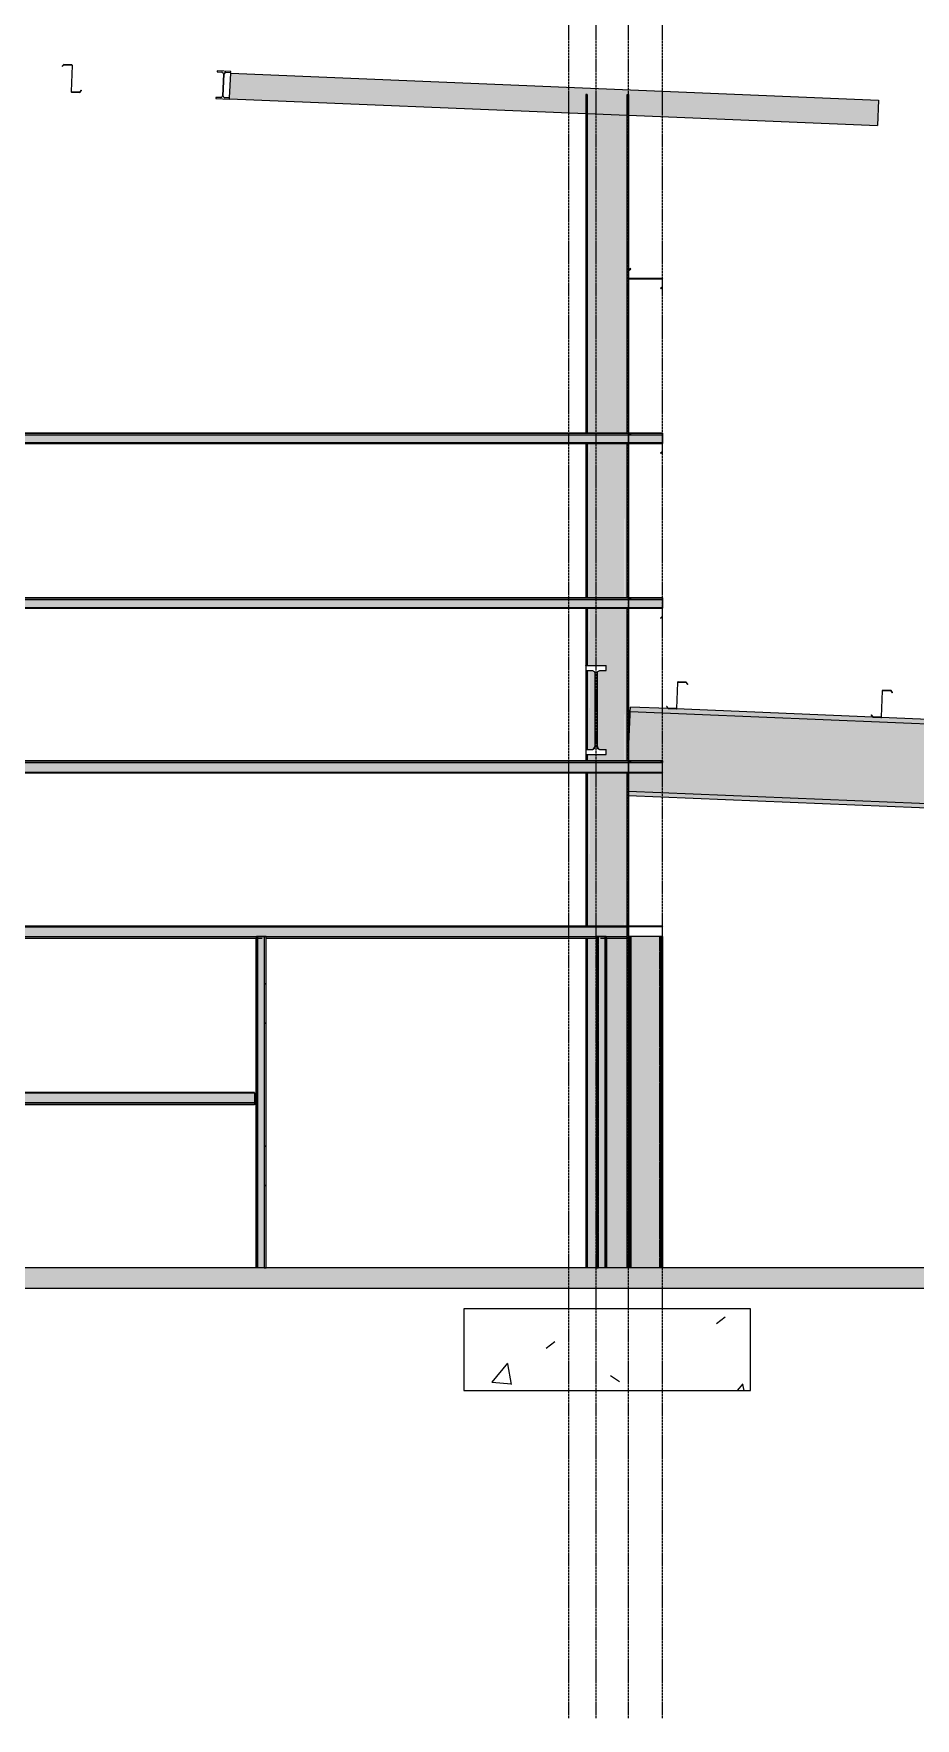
# Model space of a CAD drawing. Header units: inches. Extents: x 21954 to 47768, y -132 to 769.
# Drawn here: x 43680.7 to 43938.8, y -132 to 361.5 of the extents above; entities that cross this region are included whole.
import ezdxf

# ---------------------------------------------------------------- set-up
doc = ezdxf.new("R2010")
doc.units = ezdxf.units.IN
doc.header["$MEASUREMENT"] = 0
doc.linetypes.add('Grid Line 1_2_', pattern=[0.875, 0.5, -0.125, 0.125, -0.125])
doc.linetypes.add('Hidden 1_8_', pattern=[0.1875, 0.125, -0.0625])
for name, color, linetype, lineweight in [('C-BLDG-PADS', 91, 'Continuous', 9), ('S-BEAM', 12, 'Continuous', 9), ('S-COLS', 52, 'Continuous', 9), ('S-FNDN', 32, 'Continuous', 9), ('S-GRID', 1, 'Continuous', 9)]:
    doc.layers.add(name, color=color, linetype=linetype, lineweight=lineweight)
pattern_1 = [(50, (22044.686, 94.936), (68.8574, -6.02404), [7.2, -79.2]), (355, (22044.686, 94.936), (-13.3201, 72.2107), [5.76, -63.36]), (100.451, (22050.424, 94.434), (55.53753, 66.1862), [6.119, -67.31]), (46.184, (22044.69, 114.14), (102.45503, -15.8907), [10.8, -118.8]), (96.636, (22053.22, 112.81), (89.72737, 93.51553), [9.179, -100.964]), (351.184, (22044.69, 114.14), (89.72835, 93.5149), [8.64, -95.04]), (21, (22054.286, 109.336), (57.30352, -38.65147), [7.2, -79.2]), (326, (22054.286, 109.336), (23.35842, 69.61462), [5.76, -63.36]), (71.451, (22059.06, 106.115), (80.66193, 30.96264), [6.119, -67.31]), (37.5, (22044.686, 94.936), (1.167627, 31.957773), [3.168, -59.424, 3.168, -61.152, -63.6]), (37.5, (22044.686, 94.936), (1.167627, 31.957773), [-126.912, 3.168, -60.432]), (7.5, (22044.686, 94.936), (25.2549, 37.86335), [3.168, -33.504, 3.168, -57.984, -24.24]), (7.5, (22044.686, 94.936), (25.2549, 37.86335), [-97.824, 3.168, -21.072]), (327.5, (22023.278, 94.936), (51.247365, -2.165292), [3.168, -20.832, 3.168, -71.712, -99.36]), (327.5, (22023.278, 94.936), (51.247365, -2.165292), [-98.88, 3.168, -96.192]), (317.5, (22013.68, 94.936), (55.98627, 9.60998), [3.168, -28.032, 3.168, -46.56, -70.56]), (317.5, (22013.68, 94.936), (55.98627, 9.60998), [-80.928, 3.168, -67.392])]
pattern_2 = [(45, (22044.686, 94.936), (-23.75879, 23.75879), []), (45, (22044.686, 130.936), (-23.75879, 23.75879), [])]

# ---------------------------------------------------------------- blocks, each defined once
blk = doc.blocks.new('Struct_Sports Complex_2015_rvt-5-Structural - Elevation - West - Fieldhouse')
at = {"layer": 'S-FNDN'}
h = blk.add_hatch(dxfattribs=at)
h.set_pattern_fill('FP_8', color=256, style=0, pattern_type=2)
h.set_pattern_definition(pattern_1)
h.paths.add_polyline_path([(22375.46, -36), (22395.3, -36), (22395.3, -12), (22311.3, -12), (22311.3, -36), (22336.73, -36)], flags=0)
at = {"layer": 'S-FNDN', "color": 7, "lineweight": 25}
for p, q in [((22395.3, -12), (22311.3, -12)), ((22311.3, -12), (22311.3, -36)), ((22395.3, -36), (22395.3, -12)), ((22311.3, -36), (22395.3, -36))]:
    blk.add_line(p, q, dxfattribs=at)
blk = doc.blocks.new('W-Wide Flange - 8_ WIDE-1169091-Structural - Elevation - West - Fieldhouse')
at = {"layer": 'S-BEAM'}
h = blk.add_hatch(dxfattribs=at)
h.set_pattern_fill('FP_7', color=256, style=0, pattern_type=2)
h.set_pattern_definition(pattern_2)
h.paths.add_polyline_path([(22353.05, 150.34), (22353.05, 151.71), (22350.93, 151.79), (22350.62, 152.04), (22350.45, 152.4), (22350.43, 152.6), (22350.52, 174.5), (22350.76, 174.81), (22351.12, 174.98), (22351.32, 175.01), (22353.05, 175.01), (22353.05, 176.37), (22347.05, 176.37), (22347.05, 175.01), (22349.17, 174.92), (22349.48, 174.67), (22349.66, 174.31), (22349.68, 174.11), (22349.59, 152.21), (22349.34, 151.9), (22348.99, 151.73), (22348.79, 151.71), (22347.05, 151.71), (22347.05, 150.34)], flags=0)
for points in [[(22348.79, 151.71), (22348.79, 151.84), (22347.05, 151.84), (22347.05, 151.71)], [(22353.05, 151.71), (22353.05, 151.84), (22351.32, 151.84), (22351.32, 151.71)]]:
    blk.add_hatch(color=256, dxfattribs=at).paths.add_polyline_path(points, flags=0)
for p, q in [((22347.05, 176.46), (22353.05, 176.46)), ((22347.05, 176.37), (22347.05, 176.46)), ((22353.05, 176.37), (22353.05, 176.46)), ((22347.05, 151.84), (22348.79, 151.84)), ((22347.05, 151.84), (22347.05, 151.71)), ((22351.32, 151.84), (22353.05, 151.84)), ((22353.05, 151.71), (22353.05, 151.84))]:
    blk.add_line(p, q, dxfattribs=at)
at = {"layer": 'S-BEAM', "lineweight": 15}
for p, q in [((22353.05, 176.37), (22347.05, 176.37)), ((22347.05, 176.37), (22347.05, 175.01)), ((22347.05, 175.01), (22348.79, 175.01)), ((22349.68, 174.11), (22349.68, 152.6)), ((22350.43, 152.6), (22350.43, 174.11)), ((22351.32, 175.01), (22353.05, 175.01)), ((22353.05, 175.01), (22353.05, 176.37)), ((22348.79, 151.71), (22347.05, 151.71)), ((22347.05, 151.71), (22347.05, 150.34)), ((22347.05, 150.34), (22353.05, 150.34)), ((22353.05, 151.71), (22351.32, 151.71)), ((22353.05, 150.34), (22353.05, 151.71))]:
    blk.add_line(p, q, dxfattribs=at)
at = {"layer": 'S-BEAM', "lineweight": 15, "flags": 128}
for points in [[(22348.79, 175.01), (22348.99, 174.98), (22349.17, 174.92), (22349.34, 174.81), (22349.48, 174.67), (22349.59, 174.5), (22349.66, 174.31), (22349.68, 174.11)], [(22350.43, 174.11), (22350.45, 174.31), (22350.52, 174.5), (22350.62, 174.67), (22350.76, 174.81), (22350.93, 174.92), (22351.12, 174.98), (22351.32, 175.01)], [(22349.68, 152.6), (22349.66, 152.4), (22349.59, 152.21), (22349.48, 152.04), (22349.34, 151.9), (22349.17, 151.79), (22348.99, 151.73), (22348.79, 151.71)], [(22351.32, 151.71), (22351.12, 151.73), (22350.93, 151.79), (22350.76, 151.9), (22350.62, 152.04), (22350.52, 152.21), (22350.45, 152.4), (22350.43, 152.6)]]:
    blk.add_lwpolyline(points, dxfattribs=at)
at = {"layer": 'S-BEAM'}
for centre, major_axis, start_param, end_param in [((22348.79, 152.73), (-0.89, 0), 1.570796, 3.141593), ((22351.32, 152.73), (0.89, 0), 3.141593, 4.712389)]:
    blk.add_ellipse(centre, major_axis=major_axis, ratio=0.999133, start_param=start_param, end_param=end_param, dxfattribs=at)
blk = doc.blocks.new('Girt_C - 10_D-1179047-Structural - Elevation - West - Fieldhouse')
at = {"layer": 'S-BEAM'}
for points in [[(22356.09, 97.05), (22359.05, 97.05), (22359.05, 99.87), (21124.3, 99.87), (21124.3, 99.55), (21143.8, 99.45), (21143.8, 99.37), (21124.3, 99.37), (21124.3, 97.05), (22336.73, 97.05)], [(22356.09, 96.6), (22359.05, 96.6), (22359.05, 97.05), (21124.3, 97.05), (21124.3, 96.6), (21142.54, 96.6), (21140.92, 96.88), (21140.92, 97), (21143.68, 97), (21143.68, 96.6), (22252.29, 96.6), (22250.67, 96.88), (22250.67, 97), (22253.43, 97), (22253.43, 96.6), (22350.18, 96.6), (22350.18, 97), (22353.01, 96.96), (22352.74, 96.79), (22351.32, 96.6), (22352.83, 96.6)], [(22350.18, 96.52), (22350.18, 96.6), (22336.73, 96.52)]]:
    blk.add_hatch(color=256, dxfattribs=at).paths.add_polyline_path(points, flags=0)
at = {"layer": 'S-BEAM', "lineweight": 15}
for p, q in [((22359.05, 100.05), (21124.3, 100.05)), ((21124.3, 99.95), (22359.05, 99.95)), ((22359.05, 99.95), (22359.05, 100.05))]:
    blk.add_line(p, q, dxfattribs=at)
at = {"layer": 'S-BEAM'}
for p, q in [((21124.3, 99.87), (22359.05, 99.87)), ((22359.05, 99.95), (22359.05, 99.87)), ((22359.05, 99.87), (22359.05, 97.05)), ((21124.3, 97.05), (22359.05, 97.05)), ((21143.68, 96.6), (22252.29, 96.6)), ((21143.68, 96.52), (22251.84, 96.52)), ((22253.43, 96.6), (22350.18, 96.6)), ((22253.43, 96.52), (22350.18, 96.52)), ((22351.32, 96.6), (22359.05, 96.6)), ((22351.76, 96.52), (22359.05, 96.52)), ((22359.05, 97.05), (22359.05, 96.6)), ((22359.05, 96.6), (22359.05, 96.52))]:
    blk.add_line(p, q, dxfattribs=at)
blk = doc.blocks.new('Girt_C - 10_D-1180340-Structural - Elevation - West - Fieldhouse')
at = {"layer": 'S-BEAM', "lineweight": 15}
for p, q in [((22359.55, 99.87), (22359.55, 97)), ((22359.66, 97.05), (22359.66, 99.87)), ((22369.37, 100.05), (22359.74, 100.05)), ((22359.74, 99.95), (22369.37, 99.95)), ((22369.44, 99.87), (22369.44, 97.05)), ((22369.55, 97), (22369.55, 99.87)), ((22359.55, 97), (22360.13, 96.52)), ((22360.2, 96.6), (22359.66, 97.05)), ((22360.13, 96.52), (22360.2, 96.6)), ((22369.44, 97.05), (22368.91, 96.6)), ((22368.91, 96.6), (22368.98, 96.52)), ((22368.98, 96.52), (22369.55, 97))]:
    blk.add_line(p, q, dxfattribs=at)
for centre, radius, start, end in [((22359.74, 99.87), 0.187, 90, 180), ((22359.74, 99.87), 0.0782, 90, 176.9576), ((22369.37, 99.87), 0.188, 0, 90), ((22369.37, 99.87), 0.0782, 2.1227, 90)]:
    blk.add_arc(centre, radius, start, end, dxfattribs=at)
blk = doc.blocks.new('Girt_Z - 8_D-1038470-Structural - Elevation - West - Fieldhouse')
at = {"layer": 'S-BEAM'}
h = blk.add_hatch(color=256, dxfattribs=at)
h.paths.add_polyline_path([(22613.3, 153.71), (22613.3, 153.82), (22610.99, 153.91), (22610.93, 153.81)], flags=0)
h.paths.add_polyline_path([(22616.63, 160.93), (22616.72, 161), (22616.26, 161.59), (22616.2, 161.48)], flags=0)
for p, q in [((22613.7, 161.51), (22613.38, 153.89)), ((22613.49, 153.89), (22613.81, 161.51)), ((22616.26, 161.59), (22613.89, 161.69)), ((22613.89, 161.58), (22616.2, 161.48)), ((22616.2, 161.48), (22616.63, 160.93)), ((22616.72, 161), (22616.26, 161.59)), ((22616.63, 160.93), (22616.72, 161)), ((22610.56, 154.47), (22610.47, 154.4)), ((22610.47, 154.4), (22610.93, 153.81)), ((22610.99, 153.91), (22610.56, 154.47)), ((22610.93, 153.81), (22613.3, 153.71)), ((22613.3, 153.82), (22610.99, 153.91))]:
    blk.add_line(p, q, dxfattribs=at)
for centre, radius, start, end in [((22613.89, 161.5), 0.187, 87.6141, 177.6141), ((22613.89, 161.5), 0.0782, 89.7368, 177.6141), ((22613.3, 153.9), 0.0782, 270.6564, 357.6141), ((22613.3, 153.9), 0.188, 267.6141, 357.6141)]:
    blk.add_arc(centre, radius, start, end, dxfattribs=at)
blk = doc.blocks.new('Girt_Z - 8_D-1041617-Structural - Elevation - West - Fieldhouse')
at = {"layer": 'S-BEAM'}
h = blk.add_hatch(color=256, dxfattribs=at)
h.paths.add_polyline_path([(22138.91, 346.83), (22138.86, 346.94), (22136.54, 346.93)], flags=0)
h.paths.add_polyline_path([(22133.82, 354.4), (22134.29, 354.92), (22134.25, 355.03), (22133.74, 354.48)], flags=0)
at = {"layer": 'S-BEAM', "lineweight": 15}
for p, q in [((22134.25, 355.03), (22133.74, 354.48)), ((22133.74, 354.48), (22133.82, 354.4)), ((22133.82, 354.4), (22134.29, 354.92)), ((22136.61, 354.93), (22134.25, 355.03)), ((22134.29, 354.92), (22136.61, 354.82)), ((22136.68, 354.74), (22136.37, 347.12)), ((22136.47, 347.12), (22136.79, 354.74)), ((22136.54, 346.93), (22138.91, 346.83)), ((22138.86, 346.94), (22136.55, 347.04)), ((22139.33, 347.46), (22138.86, 346.94)), ((22138.91, 346.83), (22139.42, 347.38)), ((22139.42, 347.38), (22139.33, 347.46))]:
    blk.add_line(p, q, dxfattribs=at)
for centre, radius, start, end in [((22136.6, 354.74), 0.187, 357.6141, 87.6141), ((22136.6, 354.74), 0.0782, 357.6141, 85.4913), ((22136.55, 347.12), 0.188, 177.6141, 267.6141), ((22136.55, 347.12), 0.0782, 177.6141, 264.5717)]:
    blk.add_arc(centre, radius, start, end, dxfattribs=at)
blk = doc.blocks.new('Girt_Z - 10_D-1179800-Structural - Elevation - West - Fieldhouse')
at = {"layer": 'S-BEAM', "lineweight": 15}
for p, q in [((22360.13, 196.23), (22359.55, 195.75)), ((22359.55, 195.75), (22359.55, 193.38)), ((22359.66, 195.7), (22360.2, 196.15)), ((22359.66, 193.38), (22359.66, 195.7)), ((22369.37, 193.3), (22359.74, 193.3)), ((22359.74, 193.2), (22369.37, 193.2)), ((22360.2, 196.15), (22360.13, 196.23)), ((22369.44, 193.12), (22369.44, 190.8)), ((22369.55, 190.75), (22369.55, 193.12)), ((22369.44, 190.8), (22368.91, 190.35)), ((22368.91, 190.35), (22368.98, 190.27)), ((22368.98, 190.27), (22369.55, 190.75))]:
    blk.add_line(p, q, dxfattribs=at)
for centre, radius, start, end in [((22359.74, 193.38), 0.188, 180, 270), ((22359.74, 193.38), 0.0782, 183.0424, 270), ((22369.37, 193.12), 0.187, 360, 90), ((22369.37, 193.12), 0.0782, 2.1227, 90)]:
    blk.add_arc(centre, radius, start, end, dxfattribs=at)
blk = doc.blocks.new('Girt_Z - 10_D-V74-Structural - Elevation - West - Fieldhouse')
at = {"layer": 'S-BEAM', "lineweight": 15}
for p, q in [((22360.13, 244.48), (22359.55, 244)), ((22359.55, 244), (22359.55, 241.63)), ((22359.66, 243.95), (22360.2, 244.4)), ((22359.66, 241.63), (22359.66, 243.95)), ((22360.2, 244.4), (22360.13, 244.48)), ((22369.37, 241.55), (22359.74, 241.55)), ((22359.74, 241.45), (22369.37, 241.45)), ((22369.44, 239.05), (22368.91, 238.6)), ((22368.91, 238.6), (22368.98, 238.52)), ((22368.98, 238.52), (22369.55, 239)), ((22369.44, 241.37), (22369.44, 239.05)), ((22369.55, 239), (22369.55, 241.37))]:
    blk.add_line(p, q, dxfattribs=at)
for centre, radius, start, end in [((22359.74, 241.63), 0.188, 180, 270), ((22359.74, 241.63), 0.0782, 183.0424, 270), ((22369.37, 241.37), 0.187, 360, 90), ((22369.37, 241.37), 0.0782, 2.1227, 90)]:
    blk.add_arc(centre, radius, start, end, dxfattribs=at)
blk = doc.blocks.new('Girt_Z - 10_D-1179799-Structural - Elevation - West - Fieldhouse')
at = {"layer": 'S-BEAM', "lineweight": 15}
for p, q in [((22360.13, 292.73), (22359.55, 292.25)), ((22359.55, 292.25), (22359.55, 289.88)), ((22359.66, 292.2), (22360.2, 292.65)), ((22359.66, 289.88), (22359.66, 292.2)), ((22360.2, 292.65), (22360.13, 292.73)), ((22369.37, 289.8), (22359.74, 289.8)), ((22359.74, 289.7), (22369.37, 289.7)), ((22369.44, 287.3), (22368.91, 286.85)), ((22368.91, 286.85), (22368.98, 286.77)), ((22368.98, 286.77), (22369.55, 287.25)), ((22369.44, 289.62), (22369.44, 287.3)), ((22369.55, 287.25), (22369.55, 289.62))]:
    blk.add_line(p, q, dxfattribs=at)
for centre, radius, start, end in [((22359.74, 289.88), 0.188, 180, 270), ((22359.74, 289.88), 0.0782, 183.0424, 270), ((22369.37, 289.62), 0.187, 360, 90), ((22369.37, 289.62), 0.0782, 2.1227, 90)]:
    blk.add_arc(centre, radius, start, end, dxfattribs=at)
blk = doc.blocks.new('Girt_C - 10_D-1179027-Structural - Elevation - West - Fieldhouse')
at = {"layer": 'S-BEAM'}
for points in [[(21794.45, 48.3), (22250.04, 48.3), (22250.04, 51.12), (21385.05, 51.12), (21385.05, 48.3), (21639.52, 48.3)], [(22181.79, 47.85), (22250.04, 47.85), (22250.04, 48.3), (21385.05, 48.3), (21385.05, 47.85), (22104.32, 47.85)]]:
    blk.add_hatch(color=256, dxfattribs=at).paths.add_polyline_path(points, flags=0)
at = {"layer": 'S-BEAM', "lineweight": 15}
for p, q in [((22250.04, 51.3), (21385.05, 51.3)), ((21385.05, 51.2), (22250.04, 51.2)), ((22250.04, 51.2), (22250.04, 51.3))]:
    blk.add_line(p, q, dxfattribs=at)
at = {"layer": 'S-BEAM'}
for p, q in [((22250.04, 51.12), (21385.05, 51.12)), ((22250.04, 51.2), (22250.04, 51.12)), ((22250.04, 51.12), (22250.04, 48.3)), ((22250.04, 48.3), (21385.05, 48.3)), ((22250.04, 47.85), (21385.05, 47.85)), ((22250.04, 47.77), (21385.05, 47.77)), ((22250.04, 48.3), (22250.04, 47.85)), ((22250.04, 47.85), (22250.04, 47.77))]:
    blk.add_line(p, q, dxfattribs=at)
blk = doc.blocks.new('Girt_C - 10_D-1179802-Structural - Elevation - West - Fieldhouse')
at = {"layer": 'S-BEAM', "lineweight": 15}
for p, q in [((22360.13, 148.48), (22359.55, 148)), ((22359.66, 147.95), (22360.2, 148.4)), ((22360.2, 148.4), (22360.13, 148.48)), ((22368.98, 148.48), (22368.91, 148.4)), ((22368.91, 148.4), (22369.44, 147.95)), ((22369.55, 148), (22368.98, 148.48)), ((22359.55, 148), (22359.55, 145.13)), ((22359.66, 145.13), (22359.66, 147.95)), ((22369.37, 145.05), (22359.74, 145.05)), ((22359.74, 144.95), (22369.37, 144.95)), ((22369.44, 147.95), (22369.44, 145.13)), ((22369.55, 145.13), (22369.55, 148))]:
    blk.add_line(p, q, dxfattribs=at)
for centre, radius, start, end in [((22359.74, 145.13), 0.188, 180, 270), ((22359.74, 145.13), 0.0782, 182.1227, 270), ((22369.37, 145.13), 0.187, 270, 0), ((22369.37, 145.13), 0.0782, 270, 356.9576)]:
    blk.add_arc(centre, radius, start, end, dxfattribs=at)
blk = doc.blocks.new('Girt_C - 10_D-1179050-Structural - Elevation - West - Fieldhouse')
at = {"layer": 'S-BEAM'}
h = blk.add_hatch(color=256, dxfattribs=at)
h.paths.add_polyline_path([(22104.32, 147.95), (22359.55, 148), (22360.03, 148.4), (21124.3, 148.4), (21124.3, 147.95), (21949.39, 147.95)], flags=0)
h.paths.add_polyline_path([(22360.13, 147.95), (22369.44, 147.95), (22368.91, 148.4), (22360.13, 148.34), (22359.66, 147.95)], flags=0)
h.paths.add_polyline_path([(22369.55, 148), (22369.44, 148.4), (22369.08, 148.4), (22369.44, 148.09)], flags=0)
h = blk.add_hatch(color=256, dxfattribs=at)
h.paths.add_polyline_path([(22359.66, 145.13), (22369.44, 145.13), (22369.44, 147.95), (22359.66, 147.95)], flags=0)
h.paths.add_polyline_path([(22359.66, 145.13), (22359.55, 145.13), (22359.55, 147.95), (21124.3, 147.95), (21124.3, 147.8), (21143.8, 147.7), (21143.8, 147.62), (21124.3, 147.62), (21124.3, 145.3), (21143.8, 145.3), (21143.8, 145.13), (22359.55, 145.13)], flags=0)
blk.add_hatch(color=256, dxfattribs=at).paths.add_polyline_path([(22369.55, 144.95), (22369.55, 145.05), (22356.09, 144.95)], flags=0)
for p, q in [((22369.55, 148.48), (21124.3, 148.48)), ((22360.03, 148.4), (21124.3, 148.4)), ((22368.91, 148.4), (22360.2, 148.4)), ((22369.55, 148.4), (22369.08, 148.4)), ((22369.55, 148.48), (22369.55, 148.4)), ((22369.55, 148.4), (22369.55, 148)), ((22359.55, 147.95), (21124.3, 147.95)), ((22369.55, 145.13), (21143.8, 145.13)), ((22369.44, 147.95), (22359.66, 147.95)), ((22369.55, 145.13), (22369.55, 145.05))]:
    blk.add_line(p, q, dxfattribs=at)
at = {"layer": 'S-BEAM', "lineweight": 15}
for p, q in [((22369.55, 145.05), (21124.3, 145.05)), ((21124.3, 144.95), (22369.55, 144.95)), ((22369.55, 144.95), (22369.55, 145.05))]:
    blk.add_line(p, q, dxfattribs=at)
blk = doc.blocks.new('Girt_Z - 10_D-1179058-Structural - Elevation - West - Fieldhouse')
at = {"layer": 'S-BEAM'}
h = blk.add_hatch(color=256, dxfattribs=at)
h.paths.add_polyline_path([(21871.92, 195.7), (22359.55, 195.75), (22360.03, 196.15), (21124.3, 196.15), (21124.3, 195.7), (21852.55, 195.7)], flags=0)
h.paths.add_polyline_path([(22360.13, 195.7), (22369.55, 195.7), (22369.55, 196.15), (22360.13, 196.09), (22359.66, 195.7)], flags=0)
h = blk.add_hatch(color=256, dxfattribs=at)
h.paths.add_polyline_path([(21124.3, 193.38), (22359.55, 193.38), (22359.55, 195.7), (21124.3, 195.7)], flags=0)
h.paths.add_polyline_path([(22359.66, 193.38), (22369.55, 193.38), (22369.55, 195.7), (22359.66, 195.7), (22359.66, 193.38)], flags=0)
for p, q in [((22369.55, 196.23), (21124.3, 196.23)), ((22360.03, 196.15), (21124.3, 196.15)), ((22359.55, 195.7), (21124.3, 195.7)), ((22369.55, 193.38), (21124.3, 193.38)), ((22369.55, 195.7), (22359.66, 195.7)), ((22369.55, 196.15), (22360.2, 196.15)), ((22369.55, 196.23), (22369.55, 196.15)), ((22369.55, 196.15), (22369.55, 195.7)), ((22369.55, 195.7), (22369.55, 193.38)), ((22369.55, 193.38), (22369.55, 193.3))]:
    blk.add_line(p, q, dxfattribs=at)
at = {"layer": 'S-BEAM', "lineweight": 15}
for p, q in [((22369.55, 193.3), (21124.3, 193.3)), ((21124.3, 193.2), (22369.55, 193.2)), ((22369.55, 193.2), (22369.55, 193.3))]:
    blk.add_line(p, q, dxfattribs=at)
blk = doc.blocks.new('Girt_Z - 10_D-1181672-Structural - Elevation - West - Fieldhouse')
at = {"layer": 'S-BEAM'}
h = blk.add_hatch(color=256, dxfattribs=at)
h.paths.add_polyline_path([(21871.92, 243.95), (22359.55, 244), (22360.03, 244.4), (21121.93, 244.4), (21121.93, 243.95), (21833.19, 243.95)], flags=0)
h.paths.add_polyline_path([(22360.13, 243.95), (22369.55, 243.95), (22369.55, 244.4), (22360.13, 244.34), (22359.66, 243.95)], flags=0)
h = blk.add_hatch(color=256, dxfattribs=at)
h.paths.add_polyline_path([(22359.66, 241.63), (22369.55, 241.63), (22369.55, 243.95), (22359.66, 243.95), (22359.66, 241.63)], flags=0)
h.paths.add_polyline_path([(21871.92, 241.63), (22359.55, 241.63), (22359.55, 243.95), (21121.93, 243.95), (21121.93, 241.63), (21833.19, 241.63)], flags=0)
for p, q in [((22369.55, 244.48), (21121.93, 244.48)), ((22360.03, 244.4), (21121.93, 244.4)), ((22359.55, 243.95), (21121.93, 243.95)), ((22369.55, 243.95), (22359.66, 243.95)), ((22369.55, 244.4), (22360.2, 244.4)), ((22369.55, 244.48), (22369.55, 244.4)), ((22369.55, 244.4), (22369.55, 243.95)), ((22369.55, 243.95), (22369.55, 241.63)), ((22369.55, 241.63), (21121.93, 241.63)), ((22369.55, 241.63), (22369.55, 241.55))]:
    blk.add_line(p, q, dxfattribs=at)
at = {"layer": 'S-BEAM', "lineweight": 15}
for p, q in [((22369.55, 241.55), (21121.93, 241.55)), ((21121.93, 241.45), (22369.55, 241.45)), ((22369.55, 241.45), (22369.55, 241.55))]:
    blk.add_line(p, q, dxfattribs=at)
blk = doc.blocks.new('W-Wide Flange - 8_ WIDE-1150911-Structural - Elevation - West - Fieldhouse')
at = {"layer": 'S-BEAM'}
h = blk.add_hatch(color=256, dxfattribs=at)
h.paths.add_polyline_path([(22779.3, 145.43), (22779.3, 146.79), (22543.43, 156.62), (22543.43, 155.26), (22762.8, 146.12)], flags=0)
h.paths.add_polyline_path([(22542.68, 155.29), (22542.68, 156.65), (22360.09, 164.26), (22360.04, 162.9), (22540.08, 155.4)], flags=0)
blk.add_hatch(color=256, dxfattribs=at).paths.add_polyline_path([(22779.3, 123.02), (22779.3, 144.54), (22543.43, 154.37), (22543.52, 152.21), (22543.6, 152.21), (22543.62, 152.47), (22543.93, 152.22), (22544.32, 152.12), (22546.05, 152.12), (22546.05, 150.34), (22540.05, 150.34), (22540.08, 152.12), (22542.17, 152.22), (22542.42, 152.38), (22542.56, 152.57), (22542.59, 152.21), (22542.68, 152.6), (22542.66, 154.4), (22360, 162.01), (22359.55, 151.27), (22359.66, 148.48), (22369.55, 148.4), (22369.55, 144.95), (22359.55, 144.95), (22359.55, 140.51), (22537.05, 133.11), (22537.05, 149.96), (22549.05, 149.96), (22549.05, 132.61), (22762.8, 123.71)], flags=0)
h = blk.add_hatch(color=256, dxfattribs=at)
h.paths.add_polyline_path([(22779.3, 144.54), (22779.3, 145.43), (22543.43, 155.17), (22543.43, 154.37), (22773.67, 144.77)], flags=0)
h.paths.add_polyline_path([(22542.68, 154.4), (22542.68, 155.29), (22360.03, 162.84), (22360.04, 162.01), (22540.08, 154.51)], flags=0)
h = blk.add_hatch(color=256, dxfattribs=at)
h.paths.add_polyline_path([(22779.3, 122.13), (22779.3, 123.02), (22549.05, 132.53), (22549.05, 131.72), (22762.8, 122.82)], flags=0)
h.paths.add_polyline_path([(22537.05, 132.22), (22537.05, 133.11), (22359.55, 140.51), (22359.55, 139.62), (22530.39, 132.5)], flags=0)
h = blk.add_hatch(color=256, dxfattribs=at)
h.paths.add_polyline_path([(22779.3, 120.77), (22779.3, 122.13), (22549.05, 131.72), (22549.05, 130.36), (22762.8, 121.46)], flags=0)
h.paths.add_polyline_path([(22537.05, 130.86), (22537.05, 132.22), (22359.55, 139.62), (22359.55, 138.26), (22530.39, 131.14)], flags=0)
for p, q in [((22360, 162.01), (22360.04, 162.9)), ((22360.04, 162.9), (22360.09, 164.26)), ((22542.68, 155.29), (22360.04, 162.9)), ((22371.14, 163.8), (22360.09, 164.26)), ((22431.09, 161.3), (22373.5, 163.7)), ((22359.55, 151.27), (22360, 162.01)), ((22491.03, 158.8), (22433.56, 161.2)), ((22542.68, 156.65), (22493.4, 158.7)), ((22550.98, 156.31), (22543.43, 156.62)), ((22779.3, 145.43), (22543.43, 155.26)), ((22610.93, 153.81), (22553.35, 156.21)), ((22779.3, 146.79), (22613.3, 153.71)), ((22359.55, 139.62), (22537.05, 132.22)), ((22537.05, 130.86), (22359.55, 138.26)), ((22549.05, 131.72), (22779.3, 122.13)), ((22779.3, 120.77), (22549.05, 130.36))]:
    blk.add_line(p, q, dxfattribs=at)
blk = doc.blocks.new('W-Wide Flange - W8X15-1168863-Structural - Elevation - West - Fieldhouse')
at = {"layer": 'S-BEAM', "lineweight": 15}
for p, q in [((22239.08, 350.66), (22239.07, 350.35)), ((22243.09, 350.5), (22239.08, 350.66)), ((22243.07, 350.18), (22243.09, 350.5)), ((22239.07, 350.35), (22240.45, 350.29)), ((22240.93, 349.77), (22240.66, 343.29)), ((22240.9, 343.28), (22241.17, 349.76)), ((22241.69, 350.24), (22243.07, 350.18)), ((22238.76, 342.87), (22238.74, 342.56)), ((22238.74, 342.56), (22242.75, 342.39)), ((22240.14, 342.82), (22238.76, 342.87)), ((22242.76, 342.71), (22241.38, 342.77)), ((22242.75, 342.39), (22242.76, 342.71))]:
    blk.add_line(p, q, dxfattribs=at)
for centre, start, end in [((22240.43, 349.79), 357.6141, 87.6141), ((22241.67, 349.74), 87.6141, 177.6141), ((22240.16, 343.31), 267.6141, 357.6141), ((22241.4, 343.26), 177.6141, 267.6141)]:
    blk.add_arc(centre, 0.497, start, end, dxfattribs=at)
blk = doc.blocks.new('Dimension Lumber - 5_5 x 7_5 Glulam-1168851-Structural - Elevation - West - Fieldhouse')
at = {"layer": 'S-BEAM'}
blk.add_hatch(color=256, dxfattribs=at).paths.add_polyline_path([(22432.47, 334.6), (22432.78, 342.09), (22243.07, 350), (22242.76, 342.5), (22347.05, 338.16), (22347.05, 343.69), (22347.49, 343.69), (22347.49, 338.14), (22359.12, 337.65), (22359.12, 343.69), (22359.55, 343.69), (22359.55, 337.64), (22414.19, 335.36)], flags=0)
for p, q in [((22242.76, 342.71), (22243.07, 350)), ((22243.07, 350), (22432.78, 342.09)), ((22242.75, 342.5), (22347.05, 338.16)), ((22432.78, 342.09), (22432.47, 334.6)), ((22347.49, 338.14), (22359.12, 337.65)), ((22359.55, 337.64), (22432.47, 334.6))]:
    blk.add_line(p, q, dxfattribs=at)
blk = doc.blocks.new('C-Channel-Column - C10X25-1178875-Structural - Elevation - West - Fieldhouse')
at = {"layer": 'S-COLS', "linetype": 'Hidden 1_8_'}
blk.add_line((22350.7, 97), (22350.7, 0), dxfattribs=at)
blk = doc.blocks.new('C-Channel-Column - C10X25-1178768-Structural - Elevation - West - Fieldhouse')
at = {"layer": 'S-COLS', "linetype": 'Hidden 1_8_'}
blk.add_line((22252.9, 97), (22252.9, 0), dxfattribs=at)
blk = doc.blocks.new('C-Channel-Column - C10X25-1159179-Structural - Elevation - West - Fieldhouse')
at = {"layer": 'S-COLS', "linetype": 'Hidden 1_8_'}
for p, q in [((22360.36, 0), (22360.36, 97)), ((22368.74, 0), (22368.74, 97))]:
    blk.add_line(p, q, dxfattribs=at)

msp = doc.modelspace()

# ---------------------------------------------------------------- hatches: boundary and pattern name
at = {"layer": 'C-BLDG-PADS'}
h = msp.add_hatch(dxfattribs=at)
h.set_pattern_fill('FP_8', color=256, style=0, pattern_type=2)
h.set_pattern_definition(pattern_1)
h.paths.add_polyline_path([(44286.11, -6), (44286.11, 0), (42627.61, 0), (42627.61, -6), (44219.37, -6)], flags=0)
at = {"layer": 'S-COLS', "lineweight": 5}
h = msp.add_hatch(color=256, dxfattribs=at)
h.paths.add_polyline_path([(43842.8, 0), (43842.8, 96.52), (43842.36, 96.52), (43842.36, 0)], flags=0)
h.paths.add_polyline_path([(43842.8, 100.05), (43842.8, 144.95), (43842.36, 144.95), (43842.36, 100.05)], flags=0)
h.paths.add_polyline_path([(43842.8, 148.48), (43842.8, 150.34), (43842.36, 150.34), (43842.36, 148.48)], flags=0)
h.paths.add_polyline_path([(43842.8, 151.84), (43842.8, 175.01), (43842.36, 174.98), (43842.36, 151.84)], flags=0)
h.paths.add_polyline_path([(43842.8, 176.46), (43842.8, 193.2), (43842.36, 193.2), (43842.36, 176.46)], flags=0)
h.paths.add_polyline_path([(43842.8, 196.23), (43842.8, 241.45), (43842.36, 241.45), (43842.36, 196.23)], flags=0)
h.paths.add_polyline_path([(43842.8, 244.48), (43842.8, 343.69), (43842.36, 343.69), (43842.36, 244.48)], flags=0)
h = msp.add_hatch(color=256, dxfattribs=at)
h.paths.add_polyline_path([(43854.86, 0), (43854.86, 144.95), (43854.43, 144.95), (43854.43, 0)], flags=0)
h.paths.add_polyline_path([(43854.43, 148.48), (43854.86, 148.48), (43854.86, 193.2), (43854.43, 193.2), (43854.43, 151.46)], flags=0)
h.paths.add_polyline_path([(43854.86, 196.23), (43854.86, 241.45), (43854.43, 241.45), (43854.43, 196.23)], flags=0)
h.paths.add_polyline_path([(43854.43, 244.48), (43854.86, 244.48), (43854.86, 343.69), (43854.43, 343.69), (43854.43, 245.24)], flags=0)
h = msp.add_hatch(color=256, dxfattribs=at)
h.paths.add_polyline_path([(43843.49, 0), (43843.49, 96.52), (43842.8, 96.52), (43842.89, 0), (43843.32, 0)], flags=0)
h.paths.add_polyline_path([(43843.14, 100.05), (43843.49, 100.05), (43843.39, 144.95), (43842.8, 144.95), (43842.89, 100.05), (43843.11, 100.05)], flags=0)
h.paths.add_polyline_path([(43842.86, 148.48), (43843.49, 148.48), (43843.39, 150.34), (43842.8, 150.34), (43842.84, 148.48)], flags=0)
h.paths.add_polyline_path([(43843.31, 151.84), (43843.49, 151.84), (43843.4, 175.01), (43842.8, 174.98), (43842.89, 151.84), (43843.22, 151.84)], flags=0)
h.paths.add_polyline_path([(43842.95, 176.46), (43843.49, 176.46), (43843.41, 193.2), (43842.8, 193.2), (43842.89, 176.46)], flags=0)
h.paths.add_polyline_path([(43843.49, 196.23), (43843.44, 241.45), (43842.8, 241.45), (43842.89, 196.23), (43843.41, 196.23)], flags=0)
h.paths.add_polyline_path([(43843.05, 244.48), (43843.49, 244.48), (43843.49, 338.11), (43842.8, 338.14), (43842.89, 244.48), (43843.02, 244.48)], flags=0)
h = msp.add_hatch(color=256, dxfattribs=at)
h.paths.add_polyline_path([(43843.49, 0), (43845.49, 0), (43845.49, 96.52), (43843.49, 96.52), (43843.49, 20.18)], flags=0)
h.paths.add_polyline_path([(43848.38, 0), (43853.74, 0), (43853.74, 96.52), (43848.38, 96.52), (43848.38, 20.18)], flags=0)
h.paths.add_polyline_path([(43843.49, 100.05), (43853.74, 100.05), (43853.74, 144.95), (43843.49, 144.95), (43843.49, 132.71)], flags=0)
h.paths.add_polyline_path([(43844.1, 148.48), (43853.74, 148.48), (43853.74, 193.2), (43843.49, 193.2), (43843.49, 176.46), (43848.36, 176.37), (43848.36, 175.01), (43846.24, 174.92), (43845.93, 174.67), (43845.76, 174.31), (43845.74, 174.11), (43845.83, 152.21), (43846.07, 151.9), (43846.43, 151.73), (43846.63, 151.79), (43846.63, 151.84), (43848.36, 151.84), (43848.36, 150.34), (43843.49, 150.34), (43843.49, 148.48)], flags=0)
h.paths.add_polyline_path([(43844.1, 151.71), (43844.48, 151.79), (43844.84, 152.12), (43844.97, 152.4), (43844.99, 152.6), (43844.9, 174.5), (43844.65, 174.81), (43844.3, 174.98), (43843.49, 174.98), (43843.49, 151.84), (43844.1, 151.79), (43844.1, 151.73)], flags=0)
h.paths.add_polyline_path([(43843.49, 196.23), (43853.74, 196.23), (43853.74, 241.45), (43843.49, 241.45), (43843.49, 207.73)], flags=0)
h.paths.add_polyline_path([(43843.49, 244.48), (43853.74, 244.48), (43853.74, 337.68), (43843.49, 338.11), (43843.49, 245.24)], flags=0)
h = msp.add_hatch(color=256, dxfattribs=at)
h.paths.add_polyline_path([(43853.74, 0), (43854.43, 0), (43854.34, 144.95), (43853.74, 144.95), (43853.79, 100.05), (43854.36, 99.95), (43854.3, 96.52), (43853.74, 96.52), (43853.74, 20.18)], flags=0)
h.paths.add_polyline_path([(43854.16, 148.48), (43854.43, 148.48), (43854.34, 193.2), (43853.74, 193.2), (43853.81, 148.48), (43854.08, 148.48)], flags=0)
h.paths.add_polyline_path([(43854.14, 196.23), (43854.43, 196.23), (43854.34, 241.45), (43853.74, 241.45), (43853.84, 196.23), (43854.08, 196.23)], flags=0)
h.paths.add_polyline_path([(43854.21, 244.48), (43854.43, 244.48), (43854.34, 337.66), (43853.74, 337.68), (43853.74, 244.48), (43854.12, 244.48)], flags=0)
h = msp.add_hatch(color=256, dxfattribs=at)
h.paths.add_polyline_path([(43746.28, 0), (43746.28, 96.52), (43745.85, 96.52), (43745.91, 0), (43746.17, 0)], flags=0)
h.paths.add_polyline_path([(43746.28, 96.78), (43746.28, 97), (43745.91, 96.96), (43746.17, 96.79), (43746.28, 96.78)], flags=0)
for points in [[(43748.21, 0), (43748.21, 97), (43746.28, 97), (43746.28, 96.78), (43747.6, 96.6), (43747.15, 96.52), (43746.28, 96.52), (43746.28, 0)], [(43846.01, 0), (43847.94, 0), (43847.94, 96.52), (43846.63, 96.6), (43847.94, 96.78), (43847.94, 97), (43846.01, 97), (43846.01, 20.18)], [(43855.61, 0), (43855.51, 97), (43855.3, 97), (43855.3, 96.78), (43855.3, 96.63), (43855.3, 0)], [(43864.12, 0), (43864.12, 97), (43855.61, 97), (43855.61, 0)], [(43864.43, 0), (43864.43, 96.63), (43864.43, 96.78), (43864.43, 97), (43864.12, 97), (43864.12, 0)]]:
    msp.add_hatch(color=256, dxfattribs=at).paths.add_polyline_path(points, flags=0)
at = {"layer": 'S-COLS'}
h = msp.add_hatch(dxfattribs=at)
h.set_pattern_fill('FP_7', color=256, style=0, pattern_type=2)
h.set_pattern_definition(pattern_2)
h.paths.add_polyline_path([(43748.74, 0), (43748.74, 97), (43748.21, 97), (43748.21, 0)], flags=0)
h = msp.add_hatch(dxfattribs=at)
h.set_pattern_fill('FP_7', color=256, style=0, pattern_type=2)
h.set_pattern_definition(pattern_2)
h.paths.add_polyline_path([(43846.01, 0), (43846.01, 97), (43845.49, 97), (43845.49, 0)], flags=0)
at = {"layer": 'S-COLS', "lineweight": 5}
h = msp.add_hatch(color=256, dxfattribs=at)
h.paths.add_polyline_path([(43847.94, 0), (43848.38, 0), (43848.32, 96.52), (43847.94, 96.52), (43847.94, 20.18)], flags=0)
h.paths.add_polyline_path([(43847.94, 96.78), (43848.25, 96.88), (43848.25, 97), (43847.94, 97)], flags=0)
h = msp.add_hatch(color=256, dxfattribs=at)
h.paths.add_polyline_path([(43854.98, 0), (43855.3, 0), (43855.24, 96.68), (43854.86, 97), (43854.86, 0)], flags=0)
h.paths.add_polyline_path([(43855.3, 96.78), (43855.24, 97), (43855.08, 96.96), (43855.28, 96.79)], flags=0)
h = msp.add_hatch(color=256, dxfattribs=at)
h.paths.add_polyline_path([(43864.86, 0), (43864.75, 96.91), (43864.43, 96.52), (43864.49, 0), (43864.75, 0)], flags=0)
h.paths.add_polyline_path([(43864.43, 96.78), (43864.56, 97), (43864.43, 97)], flags=0)

# ---------------------------------------------------------------- linework, layer by layer
at = {"layer": 'C-BLDG-PADS'}
for p, q in [((44286.11, 0), (42627.61, 0)), ((42627.61, -6), (44286.11, -6))]:
    msp.add_line(p, q, dxfattribs=at)
at = {"layer": 'S-COLS'}
for p, q in [((43842.36, 343.69), (43842.36, 244.48)), ((43842.8, 343.69), (43842.36, 343.69)), ((43842.8, 343.69), (43842.8, 244.48)), ((43854.43, 343.69), (43854.86, 343.69)), ((43854.43, 244.48), (43854.43, 343.69)), ((43854.86, 343.69), (43854.86, 292.25)), ((43854.86, 289.88), (43854.86, 244.48)), ((43842.36, 241.45), (43842.36, 196.23)), ((43842.8, 241.45), (43842.8, 196.23)), ((43854.43, 196.23), (43854.43, 241.45)), ((43854.86, 241.45), (43854.86, 196.23)), ((43842.36, 193.2), (43842.36, 176.46)), ((43842.8, 193.2), (43842.8, 176.46)), ((43854.43, 148.48), (43854.43, 193.2)), ((43854.86, 193.2), (43854.86, 148.48)), ((43842.36, 175.01), (43842.36, 151.84)), ((43842.8, 175.01), (43842.8, 151.84)), ((43842.36, 150.34), (43842.36, 148.48)), ((43842.8, 150.34), (43842.8, 148.48)), ((43842.36, 144.95), (43842.36, 100.05)), ((43842.8, 144.95), (43842.8, 100.05)), ((43854.43, 0), (43854.43, 144.95)), ((43854.86, 144.95), (43854.86, 99.87)), ((43745.85, 97), (43745.85, 0)), ((43745.85, 0), (43745.85, 96.52)), ((43746.28, 97), (43745.91, 97)), ((43746.28, 96.78), (43746.28, 97)), ((43748.21, 97), (43746.28, 97)), ((43746.28, 0), (43746.28, 96.52)), ((43842.36, 96.52), (43842.36, 0)), ((43842.8, 96.52), (43842.8, 0)), ((43847.94, 97), (43846.01, 97)), ((43847.94, 97), (43847.94, 96.78)), ((43848.32, 97), (43847.94, 97)), ((43847.94, 96.52), (43847.94, 0)), ((43848.38, 0), (43848.38, 97)), ((43848.38, 96.52), (43848.38, 0)), ((43854.86, 97), (43854.86, 0)), ((43855.3, 97), (43855.08, 97)), ((43855.3, 96.78), (43855.3, 97)), ((43855.3, 97), (43855.3, 96.78)), ((43855.61, 97), (43855.3, 97)), ((43855.3, 0), (43855.3, 96.63)), ((43855.3, 96.63), (43855.3, 0)), ((43855.61, 0), (43855.61, 97)), ((43864.12, 97), (43855.61, 97)), ((43864.12, 97), (43864.12, 0)), ((43864.43, 97), (43864.12, 97)), ((43864.43, 97), (43864.43, 96.78)), ((43864.43, 97), (43864.43, 96.78)), ((43864.65, 97), (43864.43, 97)), ((43864.43, 96.63), (43864.43, 0)), ((43864.43, 96.63), (43864.43, 0)), ((43864.86, 97), (43864.86, 0))]:
    msp.add_line(p, q, dxfattribs=at)
at = {"layer": 'S-COLS', "lineweight": 15}
for p, q in [((43748.74, 97), (43748.21, 97)), ((43748.21, 97), (43748.21, 0)), ((43748.74, 0), (43748.74, 97)), ((43846.01, 97), (43845.49, 97)), ((43845.49, 97), (43845.49, 0)), ((43846.01, 0), (43846.01, 97)), ((43748.21, 0), (43748.74, 0)), ((43845.49, 0), (43846.01, 0))]:
    msp.add_line(p, q, dxfattribs=at)
at = {"layer": 'S-GRID', "linetype": 'Grid Line 1_2_'}
for p, q in [((43837.36, -132), (43837.36, 648.66)), ((43845.36, -132), (43845.36, 648.66)), ((43854.86, -132), (43854.86, 648.66)), ((43854.86, -132), (43854.86, 648.66)), ((43864.86, -132), (43864.86, 648.66))]:
    msp.add_line(p, q, dxfattribs=at)

# ---------------------------------------------------------------- block references
at = {"color": 10, "lineweight": 5}
msp.add_blockref('Struct_Sports Complex_2015_rvt-5-Structural - Elevation - West - Fieldhouse', (21495.31, 0), dxfattribs=at)
at = {"layer": 'S-BEAM'}
for name, p in [('Girt_Z - 8_D-1041617-Structural - Elevation - West - Fieldhouse', (21555.26, -2.5)), ('W-Wide Flange - W8X15-1168863-Structural - Elevation - West - Fieldhouse', (21495.31, 0)), ('Dimension Lumber - 5_5 x 7_5 Glulam-1168851-Structural - Elevation - West - Fieldhouse', (21495.31, 0)), ('Girt_Z - 10_D-1179799-Structural - Elevation - West - Fieldhouse', (21495.31, 0)), ('Girt_Z - 10_D-1181672-Structural - Elevation - West - Fieldhouse', (21495.31, 0)), ('Girt_Z - 10_D-V74-Structural - Elevation - West - Fieldhouse', (21495.31, 0)), ('Girt_Z - 10_D-1179058-Structural - Elevation - West - Fieldhouse', (21495.31, 0)), ('Girt_Z - 10_D-1179800-Structural - Elevation - West - Fieldhouse', (21495.31, 0)), ('W-Wide Flange - 8_ WIDE-1169091-Structural - Elevation - West - Fieldhouse', (21495.31, 0)), ('Girt_Z - 8_D-1038470-Structural - Elevation - West - Fieldhouse', (21255.52, 9.99)), ('Girt_Z - 8_D-1038470-Structural - Elevation - West - Fieldhouse', (21315.47, 7.49)), ('W-Wide Flange - 8_ WIDE-1150911-Structural - Elevation - West - Fieldhouse', (21495.31, 0)), ('Girt_C - 10_D-1179050-Structural - Elevation - West - Fieldhouse', (21495.31, 0)), ('Girt_C - 10_D-1179802-Structural - Elevation - West - Fieldhouse', (21495.31, 0)), ('Girt_C - 10_D-1179047-Structural - Elevation - West - Fieldhouse', (21495.31, 0)), ('Girt_C - 10_D-1180340-Structural - Elevation - West - Fieldhouse', (21495.31, 0)), ('Girt_C - 10_D-1179027-Structural - Elevation - West - Fieldhouse', (21495.31, 0))]:
    msp.add_blockref(name, p, dxfattribs=at)
at = {"layer": 'S-COLS', "linetype": 'Hidden 1_8_'}
for name in ['C-Channel-Column - C10X25-1178768-Structural - Elevation - West - Fieldhouse', 'C-Channel-Column - C10X25-1178875-Structural - Elevation - West - Fieldhouse', 'C-Channel-Column - C10X25-1159179-Structural - Elevation - West - Fieldhouse']:
    msp.add_blockref(name, (21495.31, 0), dxfattribs=at)

doc.saveas('drawing.dxf')
